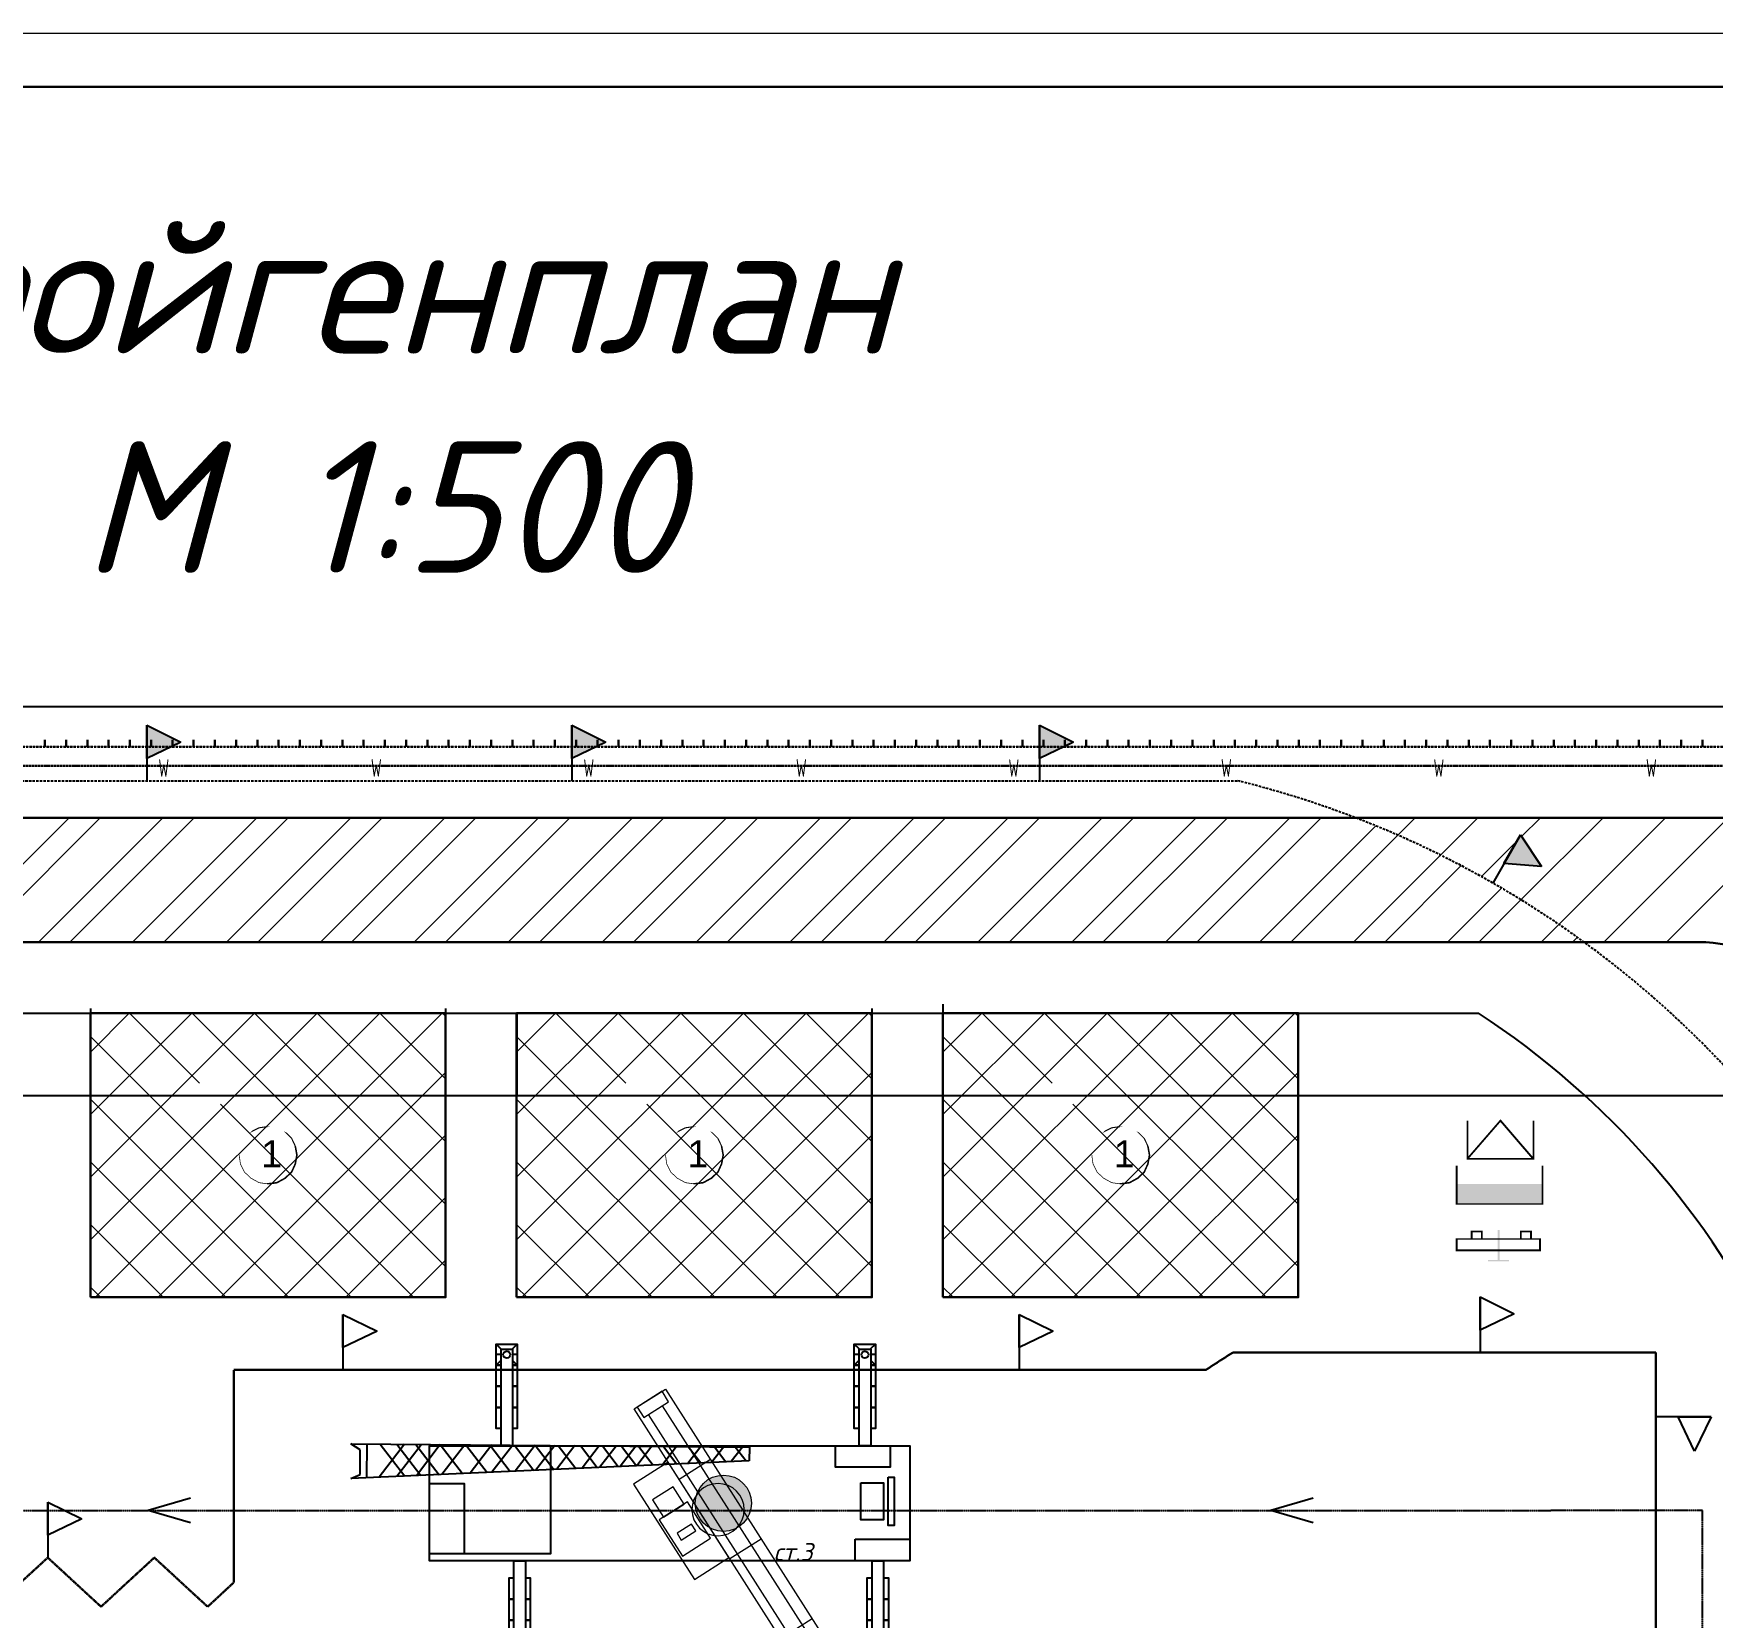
# Model space of a CAD drawing. Header units: millimetres. Extents: x -152693 to 518302, y -31658 to 793547.
# Drawn here: x 453832 to 470422, y 72768 to 88422 of the extents above; entities that cross this region are included whole.
import ezdxf

# ---------------------------------------------------------------- set-up
doc = ezdxf.new("R2010")
doc.units = ezdxf.units.MM
for name, pattern in [('ACAD_ISO02W100', [15, 12, -3]), ('ACAD_ISO03W100', [30, 12, -18]), ('K5LT_AXLED', [19.5, 15, -1.5, 1.5, -1.5]), ('K5LT_BASIC', [0]), ('K5LT_DASHED', [6, 4, -2]), ('K5LT_DASHED_REINFORCED', [6, 4, -2]), ('K5LT_REINFORCED', [0]), ('K5LT_THIN', [0]), ('PS-HIDDEN1', [4, 3, -1]), ('PS-HIDDEN2', [6.5, 5, -1.5])]:
    doc.linetypes.add(name, pattern=pattern)
doc.layers.get('Defpoints').update_dxf_attribs({"color": 2})
for name, color, linetype in [('1WALLB', 212, 'Continuous'), ('PDF _0', 7, 'Continuous'), ('PDF _Текст', 7, 'Continuous'), ('Системный слой', 7, 'Continuous')]:
    doc.layers.add(name, color=color, linetype=linetype)
doc.layers.add('№3', color=215, linetype='Continuous', lineweight=50)
doc.styles.add('PDF Arial', font='arial.ttf')
doc.styles.get("Standard").update_dxf_attribs({"font": 'arial.ttf'})
doc.styles.add('стиль4', font='isocpeui.ttf', dxfattribs={"height": 2.5})
doc.linetypes.add('ограждение1', pattern='A,0.25,-0.1,[133,ltypeshp.shx,S=0.1,R=0,X=-0.1,Y=0],-0.1,1', length=1.45)
doc.dimstyles.new('Копия(3) ISO-25', dxfattribs={"dimtxt": 2, "dimasz": 2.5, "dimexe": 1.25, "dimexo": 0.3, "dimgap": 0.3, "dimtad": 1, "dimzin": 9, "dimtxsty": 'стиль4', "dimblk": 'OBLIQUE', "dimcen": 2.5, "dimdle": 1, "dimadec": 0, "dimazin": 0, "dimtfac": 1, "dimtmove": 0, "dimatfit": 3, "dimfxl": 1, "dimarcsym": 0})

# ---------------------------------------------------------------- blocks, each defined once
blk = doc.blocks.new('_Oblique')
at = {"color": 0, "linetype": 'ByBlock', "lineweight": -2}
blk.add_line((-0.5, -0.5), (0.5, 0.5), dxfattribs=at)
blk = doc.blocks.new('*D338')
at = {"color": 0, "lineweight": -2, "transparency": 16777216}
for p, q in [((454393, 78785), (454393, 77923)), ((457904, 78785), (457904, 77923)), ((457905, 77925), (454392, 77925))]:
    blk.add_line(p, q, dxfattribs=at)
at = {"layer": 'Defpoints', "color": 0, "transparency": 16777216}
for p in [(454393, 78785), (457904, 78785), (454393, 77925)]:
    blk.add_point(p, dxfattribs=at)
at = {"color": 0, "lineweight": -2, "transparency": 16777216, "xscale": 2.5, "yscale": 2.5, "zscale": 2.5, "rotation": 180}
blk.add_blockref('_Oblique', (454393, 77925), dxfattribs=at)
at = {"color": 0, "lineweight": -2, "transparency": 16777216, "xscale": 2.5, "yscale": 2.5, "zscale": 2.5}
blk.add_blockref('_Oblique', (457904, 77925), dxfattribs=at)
at = {"color": 0, "lineweight": 9, "transparency": 16777216, "insert": (456148, 77926), "char_height": 2.5, "attachment_point": 5, "style": 'стиль4'}
blk.add_mtext('10', dxfattribs=at)
blk = doc.blocks.new('*D339')
at = {"color": 0, "lineweight": -2, "transparency": 16777216}
for p, q in [((462818, 78829), (462818, 77923)), ((466329, 78741), (466329, 77923)), ((466330, 77925), (462817, 77925))]:
    blk.add_line(p, q, dxfattribs=at)
at = {"layer": 'Defpoints', "color": 0, "transparency": 16777216}
for p in [(462818, 78829), (466329, 78741), (462818, 77925)]:
    blk.add_point(p, dxfattribs=at)
at = {"color": 0, "lineweight": -2, "transparency": 16777216, "xscale": 2.5, "yscale": 2.5, "zscale": 2.5, "rotation": 180}
blk.add_blockref('_Oblique', (462818, 77925), dxfattribs=at)
at = {"color": 0, "lineweight": -2, "transparency": 16777216, "xscale": 2.5, "yscale": 2.5, "zscale": 2.5}
blk.add_blockref('_Oblique', (466329, 77925), dxfattribs=at)
at = {"color": 0, "lineweight": 9, "transparency": 16777216, "insert": (464573, 77926), "char_height": 2.5, "attachment_point": 5, "style": 'стиль4'}
blk.add_mtext('10', dxfattribs=at)
blk = doc.blocks.new('*D388')
at = {"color": 0, "lineweight": -2, "transparency": 16777216}
for p, q in [((466329, 78741), (466329, 77923)), ((471689, 78039), (471689, 77923)), ((471690, 77925), (466328, 77925))]:
    blk.add_line(p, q, dxfattribs=at)
at = {"layer": 'Defpoints', "color": 0, "transparency": 16777216}
for p in [(466329, 78741), (471689, 78039), (466329, 77925)]:
    blk.add_point(p, dxfattribs=at)
at = {"color": 0, "lineweight": -2, "transparency": 16777216, "xscale": 2.5, "yscale": 2.5, "zscale": 2.5, "rotation": 180}
blk.add_blockref('_Oblique', (466329, 77925), dxfattribs=at)
at = {"color": 0, "lineweight": -2, "transparency": 16777216, "xscale": 2.5, "yscale": 2.5, "zscale": 2.5}
blk.add_blockref('_Oblique', (471689, 77925), dxfattribs=at)
at = {"color": 0, "lineweight": 9, "transparency": 16777216, "insert": (469009, 77926), "char_height": 2.5, "attachment_point": 5, "style": 'стиль4'}
blk.add_mtext('15,3', dxfattribs=at)
blk = doc.blocks.new('*D376')
at = {"color": 0, "lineweight": -2, "transparency": 16777216}
for p, q in [((453691, 78829), (453691, 77923)), ((454393, 78741), (454393, 77923)), ((454394, 77925), (453690, 77925))]:
    blk.add_line(p, q, dxfattribs=at)
at = {"layer": 'Defpoints', "color": 0, "transparency": 16777216}
for p in [(453691, 78829), (454393, 78741), (453691, 77925)]:
    blk.add_point(p, dxfattribs=at)
at = {"color": 0, "lineweight": -2, "transparency": 16777216, "xscale": 2.5, "yscale": 2.5, "zscale": 2.5, "rotation": 180}
blk.add_blockref('_Oblique', (453691, 77925), dxfattribs=at)
at = {"color": 0, "lineweight": -2, "transparency": 16777216, "xscale": 2.5, "yscale": 2.5, "zscale": 2.5}
blk.add_blockref('_Oblique', (454393, 77925), dxfattribs=at)
at = {"color": 0, "lineweight": 9, "transparency": 16777216, "insert": (454042, 77926), "char_height": 2.5, "attachment_point": 5, "style": 'стиль4'}
blk.add_mtext('2', dxfattribs=at)
blk = doc.blocks.new('*D377')
at = {"color": 0, "lineweight": -2, "transparency": 16777216}
for p, q in [((454393, 78785), (454393, 77923)), ((457904, 78785), (457904, 77923)), ((457905, 77925), (454392, 77925))]:
    blk.add_line(p, q, dxfattribs=at)
at = {"layer": 'Defpoints', "color": 0, "transparency": 16777216}
for p in [(454393, 78785), (457904, 78785), (454393, 77925)]:
    blk.add_point(p, dxfattribs=at)
at = {"color": 0, "lineweight": -2, "transparency": 16777216, "xscale": 2.5, "yscale": 2.5, "zscale": 2.5, "rotation": 180}
blk.add_blockref('_Oblique', (454393, 77925), dxfattribs=at)
at = {"color": 0, "lineweight": -2, "transparency": 16777216, "xscale": 2.5, "yscale": 2.5, "zscale": 2.5}
blk.add_blockref('_Oblique', (457904, 77925), dxfattribs=at)
at = {"color": 0, "lineweight": 9, "transparency": 16777216, "insert": (456148, 77926), "char_height": 2.5, "attachment_point": 5, "style": 'стиль4'}
blk.add_mtext('10', dxfattribs=at)
blk = doc.blocks.new('*D378')
at = {"color": 0, "lineweight": -2, "transparency": 16777216}
for p, q in [((457904, 78741), (457904, 77923)), ((458606, 78741), (458606, 77923)), ((458607, 77925), (457903, 77925))]:
    blk.add_line(p, q, dxfattribs=at)
at = {"layer": 'Defpoints', "color": 0, "transparency": 16777216}
for p in [(457904, 78741), (458606, 78741), (457904, 77925)]:
    blk.add_point(p, dxfattribs=at)
at = {"color": 0, "lineweight": -2, "transparency": 16777216, "xscale": 2.5, "yscale": 2.5, "zscale": 2.5, "rotation": 180}
blk.add_blockref('_Oblique', (457904, 77925), dxfattribs=at)
at = {"color": 0, "lineweight": -2, "transparency": 16777216, "xscale": 2.5, "yscale": 2.5, "zscale": 2.5}
blk.add_blockref('_Oblique', (458606, 77925), dxfattribs=at)
at = {"color": 0, "lineweight": 9, "transparency": 16777216, "insert": (458255, 77926), "char_height": 2.5, "attachment_point": 5, "style": 'стиль4'}
blk.add_mtext('2', dxfattribs=at)
blk = doc.blocks.new('*D379')
at = {"color": 0, "lineweight": -2, "transparency": 16777216}
for p, q in [((458606, 78741), (458606, 77923)), ((462116, 78741), (462116, 77923)), ((462117, 77925), (458605, 77925))]:
    blk.add_line(p, q, dxfattribs=at)
at = {"layer": 'Defpoints', "color": 0, "transparency": 16777216}
for p in [(458606, 78741), (462116, 78741), (458606, 77925)]:
    blk.add_point(p, dxfattribs=at)
at = {"color": 0, "lineweight": -2, "transparency": 16777216, "xscale": 2.5, "yscale": 2.5, "zscale": 2.5, "rotation": 180}
blk.add_blockref('_Oblique', (458606, 77925), dxfattribs=at)
at = {"color": 0, "lineweight": -2, "transparency": 16777216, "xscale": 2.5, "yscale": 2.5, "zscale": 2.5}
blk.add_blockref('_Oblique', (462116, 77925), dxfattribs=at)
at = {"color": 0, "lineweight": 9, "transparency": 16777216, "insert": (460361, 77926), "char_height": 2.5, "attachment_point": 5, "style": 'стиль4'}
blk.add_mtext('10', dxfattribs=at)
blk = doc.blocks.new('*D380')
at = {"color": 0, "lineweight": -2, "transparency": 16777216}
for p, q in [((462116, 78785), (462116, 77923)), ((462818, 78785), (462818, 77923)), ((462819, 77925), (462115, 77925))]:
    blk.add_line(p, q, dxfattribs=at)
at = {"layer": 'Defpoints', "color": 0, "transparency": 16777216}
for p in [(462116, 78785), (462818, 78785), (462116, 77925)]:
    blk.add_point(p, dxfattribs=at)
at = {"color": 0, "lineweight": -2, "transparency": 16777216, "xscale": 2.5, "yscale": 2.5, "zscale": 2.5, "rotation": 180}
blk.add_blockref('_Oblique', (462116, 77925), dxfattribs=at)
at = {"color": 0, "lineweight": -2, "transparency": 16777216, "xscale": 2.5, "yscale": 2.5, "zscale": 2.5}
blk.add_blockref('_Oblique', (462818, 77925), dxfattribs=at)
at = {"color": 0, "lineweight": 9, "transparency": 16777216, "insert": (462467, 77926), "char_height": 2.5, "attachment_point": 5, "style": 'стиль4'}
blk.add_mtext('2', dxfattribs=at)
blk = doc.blocks.new('*D381')
at = {"color": 0, "lineweight": -2, "transparency": 16777216}
for p, q in [((462818, 78829), (462818, 77923)), ((466329, 78741), (466329, 77923)), ((466330, 77925), (462817, 77925))]:
    blk.add_line(p, q, dxfattribs=at)
at = {"layer": 'Defpoints', "color": 0, "transparency": 16777216}
for p in [(462818, 78829), (466329, 78741), (462818, 77925)]:
    blk.add_point(p, dxfattribs=at)
at = {"color": 0, "lineweight": -2, "transparency": 16777216, "xscale": 2.5, "yscale": 2.5, "zscale": 2.5, "rotation": 180}
blk.add_blockref('_Oblique', (462818, 77925), dxfattribs=at)
at = {"color": 0, "lineweight": -2, "transparency": 16777216, "xscale": 2.5, "yscale": 2.5, "zscale": 2.5}
blk.add_blockref('_Oblique', (466329, 77925), dxfattribs=at)
at = {"color": 0, "lineweight": 9, "transparency": 16777216, "insert": (464573, 77926), "char_height": 2.5, "attachment_point": 5, "style": 'стиль4'}
blk.add_mtext('10', dxfattribs=at)
blk = doc.blocks.new('*U310')
at = {"layer": 'Системный слой', "color": 150, "linetype": 'K5LT_THIN', "lineweight": 30}
blk.add_line((0, -35), (0, 35), dxfattribs=at)
blk = doc.blocks.new('*U311')
at = {"color": 0, "linetype": 'ByBlock', "lineweight": -2}
for p in [(17220, 0), (17430, 0), (17640, 0), (17850, 0), (18060, 0), (18270, 0), (18480, 0), (18690, 0), (18900, 0), (19110, 0), (19320, 0), (19530, 0), (19740, 0), (19950, 0), (20160, 0), (20370, 0), (20580, 0), (20790, 0), (21000, 0), (21210, 0), (21420, 0), (21630, 0), (21840, 0), (22050, 0), (22260, 0), (22470, 0), (22680, 0), (22890, 0), (23100, 0), (23310, 0), (23520, 0), (23730, 0), (23940, 0), (24150, 0), (24360, 0), (24570, 0), (24780, 0), (24990, 0), (25200, 0), (25410, 0), (25620, 0), (25830, 0), (26040, 0), (26250, 0), (26460, 0), (26670, 0), (26880, 0), (27090, 0), (27300, 0), (27510, 0), (27720, 0), (27930, 0), (28140, 0), (28350, 0), (28560, 0), (28770, 0), (28980, 0), (29190, 0), (29400, 0), (29610, 0), (29820, 0), (30030, 0), (30240, 0), (30450, 0), (30660, 0), (30870, 0), (31080, 0), (31290, 0), (31500, 0), (31710, 0), (31920, 0), (32130, 0), (32340, 0), (32550, 0), (32760, 0), (32970, 0), (33180, 0), (33390, 0), (33600, 0)]:
    blk.add_blockref('*U310', p, dxfattribs=at)
blk = doc.blocks.new('*U312')
at = {"layer": 'Системный слой', "insert": (-213, -87), "char_height": 296.01, "width": 426.21, "attachment_point": 7}
blk.add_mtext('{\\fGOST type A|b0|i0|c204|p2;\\H0.59119x;\\W0.67;\\C7;W}', dxfattribs=at)
blk = doc.blocks.new('*U313')
at = {"color": 0, "linetype": 'ByBlock', "lineweight": -2}
for p in [(16800, 0), (18900, 0), (21000, 0), (23100, 0), (25200, 0), (27300, 0), (29400, 0), (31500, 0)]:
    blk.add_blockref('*U312', p, dxfattribs=at)
blk = doc.blocks.new('прарапрапр')
at = {"color": 1, "lineweight": 25}
for p, q in [((-1831.19, -5961.57), (-1831.92, -5960.84)), ((-1831.22, -5962.33), (-1831.92, -5962.33)), ((-1828.93, -5960.84), (-1829.66, -5961.57)), ((-1828.93, -5962.33), (-1829.6, -5962.33)), ((-1780.63, -5961.57), (-1781.36, -5960.84)), ((-1780.66, -5962.33), (-1781.36, -5962.33)), ((-1778.37, -5960.84), (-1779.1, -5961.57)), ((-1778.37, -5962.33), (-1779.03, -5962.33)), ((-1831.22, -5963.13), (-1831.92, -5963.83)), ((-1828.93, -5963.83), (-1829.6, -5963.16)), ((-1780.66, -5963.13), (-1781.36, -5963.83)), ((-1778.37, -5963.83), (-1779.03, -5963.16)), ((-1812.27, -5989.31), (-1756, -5986.8)), ((-1805.44, -5991.31), (-1803.61, -5988.92)), ((-1800.14, -5991.35), (-1802.05, -5988.85)), ((-1801.98, -5991.34), (-1800.01, -5988.76)), ((-1796.64, -5991.38), (-1798.69, -5988.7)), ((-1798.52, -5991.36), (-1796.4, -5988.6)), ((-1794.22, -5991.4), (-1796.36, -5988.6)), ((-1796.25, -5991.38), (-1794.04, -5988.5)), ((-1791.53, -5991.42), (-1793.78, -5988.49)), ((-1793.48, -5991.4), (-1791.15, -5988.37)), ((-1791.09, -5991.42), (-1788.66, -5988.26)), ((-1788.43, -5991.45), (-1790.8, -5988.35)), ((-1785.3, -5991.47), (-1787.79, -5988.22)), ((-1787.64, -5991.45), (-1785.06, -5988.1)), ((-1784.8, -5991.47), (-1782.11, -5987.96)), ((-1782.06, -5991.5), (-1784.68, -5988.08)), ((-1782.03, -5991.5), (-1779.22, -5987.83)), ((-1779.15, -5991.52), (-1781.88, -5987.95)), ((-1778.89, -5991.52), (-1775.95, -5987.69)), ((-1775.63, -5991.55), (-1778.5, -5987.8)), ((-1775.95, -5991.55), (-1772.88, -5987.55)), ((-1772.28, -5991.58), (-1775.29, -5987.66)), ((-1772.11, -5991.58), (-1768.88, -5987.37)), ((-1768.65, -5991.61), (-1771.8, -5987.5)), ((-1768.65, -5991.61), (-1765.28, -5987.21)), ((-1765.19, -5991.63), (-1768.47, -5987.35)), ((-1765.99, -5991.63), (-1762.51, -5987.09)), ((-1762.54, -5991.65), (-1765.92, -5987.24)), ((-1760.17, -5991.67), (-1763.65, -5987.14)), ((-1763.62, -5991.65), (-1760.04, -5986.98)), ((-1758.26, -5991.69), (-1758.24, -5986.9)), ((-1756, -5986.8), (-1757.36, -5987.38)), ((-1757.36, -5987.38), (-1757.36, -5990.88)), ((-1812.29, -5991.25), (-1812.27, -5989.31)), ((-1756, -5991.71), (-1812.29, -5991.25)), ((-1810.3, -5991.27), (-1811.82, -5989.29)), ((-1811.31, -5991.26), (-1809.73, -5989.2)), ((-1807.34, -5991.29), (-1808.97, -5989.16)), ((-1808.66, -5991.28), (-1806.96, -5989.07)), ((-1803.64, -5991.32), (-1805.42, -5989.01)), ((-1757.36, -5990.88), (-1756, -5991.71)), ((-1830.08, -6002.81), (-1829.42, -6003.47)), ((-1827.8, -6003.51), (-1827.1, -6002.81)), ((-1779.52, -6002.81), (-1778.86, -6003.47)), ((-1777.23, -6003.51), (-1776.53, -6002.81)), ((-1830.08, -6004.31), (-1829.42, -6004.31)), ((-1830.08, -6005.8), (-1829.35, -6005.07)), ((-1827.83, -6005.07), (-1827.1, -6005.8)), ((-1827.8, -6004.31), (-1827.1, -6004.31)), ((-1779.52, -6004.31), (-1778.86, -6004.31)), ((-1779.52, -6005.8), (-1778.79, -6005.07)), ((-1777.26, -6005.07), (-1776.53, -6005.8)), ((-1777.23, -6004.31), (-1776.53, -6004.31))]:
    blk.add_line(p, q, dxfattribs=at)
for points in [[(-1831.22, -5963.83), (-1831.92, -5963.83), (-1831.92, -5960.84), (-1831.22, -5960.84), (-1828.93, -5960.84), (-1828.93, -5963.83), (-1829.6, -5963.83)], [(-1780.66, -5963.83), (-1781.36, -5963.83), (-1781.36, -5960.84), (-1780.66, -5960.84), (-1778.37, -5960.84), (-1778.37, -5963.83), (-1779.03, -5963.83)], [(-1831.22, -5966.81), (-1831.92, -5966.81), (-1831.92, -5963.83), (-1831.22, -5963.83)], [(-1829.6, -5963.83), (-1828.93, -5963.83), (-1828.93, -5966.81), (-1829.6, -5966.81)], [(-1780.66, -5966.81), (-1781.36, -5966.81), (-1781.36, -5963.83), (-1780.66, -5963.83)], [(-1779.03, -5963.83), (-1778.37, -5963.83), (-1778.37, -5966.81), (-1779.03, -5966.81)], [(-1831.22, -5969.8), (-1831.92, -5969.8), (-1831.92, -5966.81), (-1831.22, -5966.81)], [(-1829.6, -5966.81), (-1828.93, -5966.81), (-1828.93, -5969.8), (-1829.6, -5969.8)], [(-1780.66, -5969.8), (-1781.36, -5969.8), (-1781.36, -5966.81), (-1780.66, -5966.81)], [(-1779.03, -5966.81), (-1778.37, -5966.81), (-1778.37, -5969.8), (-1779.03, -5969.8)], [(-1831.22, -5972.79), (-1831.92, -5972.79), (-1831.92, -5969.8), (-1831.22, -5969.8)], [(-1829.6, -5969.8), (-1828.93, -5969.8), (-1828.93, -5972.79), (-1829.6, -5972.79)], [(-1780.66, -5972.79), (-1781.36, -5972.79), (-1781.36, -5969.8), (-1780.66, -5969.8)], [(-1779.03, -5969.8), (-1778.37, -5969.8), (-1778.37, -5972.79), (-1779.03, -5972.79)], [(-1784.21, -5986.22), (-1784.21, -5976.16), (-1767.12, -5976.16), (-1767.12, -5991.44), (-1784.21, -5991.44), (-1784.21, -5986.22)], [(-1829.42, -5996.84), (-1830.08, -5996.84), (-1830.08, -5993.85), (-1829.42, -5993.85)], [(-1827.8, -5993.85), (-1827.1, -5993.85), (-1827.1, -5996.84), (-1827.8, -5996.84)], [(-1778.86, -5996.84), (-1779.52, -5996.84), (-1779.52, -5993.85), (-1778.86, -5993.85)], [(-1777.23, -5993.85), (-1776.53, -5993.85), (-1776.53, -5996.84), (-1777.23, -5996.84)], [(-1829.42, -5999.83), (-1830.08, -5999.83), (-1830.08, -5996.84), (-1829.42, -5996.84)], [(-1827.8, -5996.84), (-1827.1, -5996.84), (-1827.1, -5999.83), (-1827.8, -5999.83)], [(-1778.86, -5999.83), (-1779.52, -5999.83), (-1779.52, -5996.84), (-1778.86, -5996.84)], [(-1777.23, -5996.84), (-1776.53, -5996.84), (-1776.53, -5999.83), (-1777.23, -5999.83)], [(-1829.42, -6002.81), (-1830.08, -6002.81), (-1830.08, -5999.83), (-1829.42, -5999.83)], [(-1827.8, -5999.83), (-1827.1, -5999.83), (-1827.1, -6002.81), (-1827.8, -6002.81)], [(-1778.86, -6002.81), (-1779.52, -6002.81), (-1779.52, -5999.83), (-1778.86, -5999.83)], [(-1777.23, -5999.83), (-1776.53, -5999.83), (-1776.53, -6002.81), (-1777.23, -6002.81)], [(-1827.8, -6002.81), (-1827.1, -6002.81), (-1827.1, -6005.8), (-1827.8, -6005.8), (-1830.08, -6005.8), (-1830.08, -6002.81), (-1829.42, -6002.81)], [(-1777.23, -6002.81), (-1776.53, -6002.81), (-1776.53, -6005.8), (-1777.23, -6005.8), (-1779.52, -6005.8), (-1779.52, -6002.81), (-1778.86, -6002.81)]]:
    blk.add_lwpolyline(points, dxfattribs=at)
for points in [[(-1829.6, -5975.2), (-1831.22, -5975.2), (-1831.22, -5961.57), (-1829.6, -5961.57)], [(-1779.03, -5975.2), (-1780.66, -5975.2), (-1780.66, -5961.57), (-1779.03, -5961.57)], [(-1767.12, -5991.44), (-1834.94, -5991.44), (-1834.94, -5975.2), (-1767.12, -5975.2)], [(-1827.2, -5978.24), (-1834.94, -5978.24), (-1834.94, -5975.2), (-1827.2, -5975.2)], [(-1772.01, -5976.16), (-1767.12, -5976.16), (-1767.12, -5986.11), (-1772.01, -5986.11)], [(-1831.89, -5987), (-1832.72, -5987), (-1832.72, -5980.2), (-1831.89, -5980.2)], [(-1828, -5986.22), (-1831.22, -5986.22), (-1831.22, -5980.99), (-1828, -5980.99)], [(-1824.43, -5991.44), (-1832.17, -5991.44), (-1832.17, -5988.4), (-1824.43, -5988.4)], [(-1829.42, -5991.44), (-1827.8, -5991.44), (-1827.8, -6005.07), (-1829.42, -6005.07)], [(-1778.86, -5991.44), (-1777.23, -5991.44), (-1777.23, -6005.07), (-1778.86, -6005.07)]]:
    blk.add_lwpolyline(points, close=True, dxfattribs=at)
for centre in [(-1830.43, -5962.33), (-1779.86, -5962.33), (-1828.59, -6004.31), (-1778.03, -6004.31)]:
    blk.add_circle(centre, 0.492, dxfattribs=at)
blk = doc.blocks.new('ичси')
at = {"color": 1, "lineweight": 20}
for p, q in [((-1400.86, -5833.4), (-1401.75, -5835.85)), ((-1399.6, -5833.86), (-1400.48, -5836.31)), ((-1405.15, -5843.25), (-1402.39, -5835.62)), ((-1402.68, -5844.15), (-1399.85, -5836.55)), ((-1402.39, -5835.62), (-1399.86, -5836.56)), ((-1440.44, -5952.72), (-1445.35, -5950.95)), ((-1445.02, -5965.37), (-1449.93, -5963.59)), ((-1449.57, -5977.94), (-1454.48, -5976.16)), ((-1454.11, -5990.47), (-1459.02, -5988.69))]:
    blk.add_line(p, q, dxfattribs=at)
for points in [[(-1400.23, -5833.63), (-1401.67, -5833.11), (-1401.84, -5833.56), (-1402.05, -5833.48), (-1402.2, -5833.89), (-1402.85, -5833.66), (-1403.1, -5834.35), (-1402.45, -5834.58), (-1402.78, -5835.48), (-1402.39, -5835.62)], [(-1400.23, -5833.63), (-1398.79, -5834.15), (-1398.95, -5834.6), (-1398.74, -5834.68), (-1398.89, -5835.09), (-1398.23, -5835.33), (-1398.48, -5836.02), (-1399.14, -5835.78), (-1399.46, -5836.68), (-1399.85, -5836.54)], [(-1440.01, -5937.62), (-1421.18, -5885.64), (-1417.17, -5887.09), (-1436, -5939.07)]]:
    blk.add_lwpolyline(points, dxfattribs=at)
for points in [[(-1402.65, -5844.16), (-1417.91, -5886.82), (-1420.45, -5885.9), (-1405.19, -5843.24)], [(-1458.12, -6001.55), (-1435.78, -5939.85), (-1440.69, -5938.07), (-1463.03, -5999.77)], [(-1459.08, -5999.34), (-1437.32, -5939.29), (-1439.48, -5938.51), (-1461.23, -5998.56)], [(-1435.64, -5939.2), (-1435.86, -5939.82), (-1440.6, -5938.1), (-1440.38, -5937.49)], [(-1454.57, -5976.4), (-1460.01, -5991.41), (-1465.46, -5989.44), (-1460.02, -5974.43)], [(-1456.52, -5979.61), (-1458.59, -5985.32), (-1463.01, -5983.72), (-1460.94, -5978)], [(-1458.34, -5981.08), (-1458.72, -5982.14), (-1460.98, -5981.32), (-1460.6, -5980.26)], [(-1459.1, -5985.13), (-1460.09, -5987.85), (-1463.34, -5986.67), (-1462.36, -5983.95)], [(-1458.08, -5999.7), (-1458.67, -6001.35), (-1462.58, -5999.93), (-1461.98, -5998.29)]]:
    blk.add_lwpolyline(points, close=True, dxfattribs=at)
at = {"layer": '№3', "color": 7, "lineweight": 20}
blk.add_circle((-1454.6, -5983.32), 3.69, dxfattribs=at)
blk = doc.blocks.new('*D396')
at = {"color": 0, "lineweight": -2, "transparency": 16777216}
for p, q in [((436428, 81772), (478168, 81772)), ((436429, 81373), (436429, 81774)), ((478167, 81373), (478167, 81774))]:
    blk.add_line(p, q, dxfattribs=at)
at = {"layer": 'Defpoints', "color": 0, "transparency": 16777216}
for p in [(478167, 81772), (436429, 81373), (478167, 81373)]:
    blk.add_point(p, dxfattribs=at)
at = {"color": 0, "lineweight": -2, "transparency": 16777216, "xscale": 2.5, "yscale": 2.5, "zscale": 2.5, "rotation": 180}
blk.add_blockref('_Oblique', (436429, 81772), dxfattribs=at)
at = {"color": 0, "lineweight": -2, "transparency": 16777216, "xscale": 2.5, "yscale": 2.5, "zscale": 2.5}
blk.add_blockref('_Oblique', (478167, 81772), dxfattribs=at)
at = {"color": 0, "lineweight": 9, "transparency": 16777216, "insert": (457298, 81774), "char_height": 2.5, "attachment_point": 5, "style": 'стиль4'}
blk.add_mtext('8347,7', dxfattribs=at)

msp = doc.modelspace()

# ---------------------------------------------------------------- hatches: boundary and pattern name
at = {"lineweight": 20, "ltscale": 100}
h = msp.add_hatch(dxfattribs=at)
h.set_pattern_fill('ANSI32', color=254, scale=1750)
h.set_pattern_definition([(45, (208635.1, 565522), (-464.0388, 464.0388), []), (45, (208944.47, 565522), (-464.0388, 464.0388), [])])
edge = h.paths.add_edge_path()
edge.add_arc((463370.57233, 71500.58937), 9824.67416, 53.944840553, 68.98864368)
edge.add_line((466893.23856, 80672.01483), (454551.90209, 80672.01483))
edge.add_line((454551.90209, 80672.01483), (442210.56563, 80672.01483))
edge.add_arc((444915.21247, 71618.11485), 9449.24438, 106.632319939, 139.607312333)
edge.add_line((437718.46935, 77741.43976), (437718.46935, 65494.78995))
edge.add_line((437718.46935, 65494.78995), (438947.12961, 64292.1196))
edge.add_line((438947.12961, 64292.1196), (438947.12961, 78012.09895))
edge.add_arc((440351.49562, 78038.73598), 1404.6186, 90.007458594, 181.086615999, ccw=False)
edge.add_line((440351.31277, 79443.35457), (469153.0202, 79443.35457))
h = msp.add_hatch(dxfattribs=at)
h.set_pattern_fill('ANSI31', color=254, scale=3500)
h.set_pattern_definition([(45, (208635.1, 565522), (-309.35922, 309.35922), [])])
h.paths.add_polyline_path([(440550.1579, 79998.71853), (440277.55298, 80474.05747), (440652.28271, 80497.77446), (440440.42547, 80190.05805), (440550.1579, 79998.71853, -0.0475109513), (442210.56563, 80672.01483), (439473.6983, 80672.01483, 0.4142142371), (437718.46935, 78916.78184), (437718.46935, 77741.43976, -0.0967050735)])
h.paths.add_polyline_path([(471688.56915, 78039.17141), (471688.56915, 77551.28759), (471728.64313, 77603.61402), (471895.24715, 77267.12038), (471688.56915, 77310.40065), (471688.56915, 76728.89227, -0.0808472634), (472917.22941, 73821.27048), (472917.22941, 78916.78993, 0.4142128877), (471162.00047, 80672.01483), (466893.23856, 80672.01483, -0.0383320613), (468252.00679, 80026.77374), (468524.63477, 80502.15291), (468734.34639, 80190.69519), (468361.76228, 80218.15349), (468252.00679, 80026.77374, -0.0273344755), (469153.0202, 79443.35457), (470284.38485, 79443.35457, -0.4142138009)])
h.paths.add_polyline_path([(471688.56915, 61244.90451, -0.0214475873), (471981.89872, 60600.01107), (472447.2807, 60874.37257), (472468.63719, 60590.89935), (472917.22941, 60590.89935), (472917.22941, 69179.90827, -0.0808472634), (471688.56915, 66272.28648)])
h.paths.add_polyline_path([(472394.50119, 64790.3618), (472336.04551, 64745.96013), (472394.50119, 65189.9768), (472452.95687, 64745.96013)], flags=16)
h.paths.add_polyline_path([(472457.15911, 56065.2144), (472917.22941, 56059.55648), (472917.22941, 60081.38075), (472171.54599, 60081.38075, -0.1236969984)])
h.paths.add_polyline_path([(472917.22941, 55885.35394), (472835.14388, 55723.67487), (472677.76082, 56062.50145), (472457.15911, 56065.2144, -0.0737886965), (471688.56915, 53764.8685), (471688.56915, 51675.64403, -0.0912526254), (471573.56955, 51050.75155), (473029.91622, 51050.75155, -0.1110019233), (472917.22941, 51816.05093)])
h.paths.add_polyline_path([(472299.80364, 51674.29603), (472305.69758, 51674.29603), (472305.69758, 51680.29603), (472299.80364, 51680.29603)], flags=24)
h = msp.add_hatch(dxfattribs=at)
h.set_pattern_fill('ANSI37', color=254, scale=3500)
h.set_pattern_definition([(45, (484476.64, 380676.3), (-309.3592, 309.3592), []), (135, (484476.64, 380676.3), (-309.3592, -309.3592), [])])
h.paths.add_polyline_path([(454666.09277, 77601.24894, 0.0113545753), (454393.14435, 77428.6806), (454393.14435, 76023.05748, -0.0177795249), (454724.02476, 76291.26299), (457903.60225, 76291.26299), (457903.60225, 77601.24894)])
h.paths.add_polyline_path([(457903.60225, 75932.89667), (457903.60225, 76291.26299), (454724.02476, 76291.26299, 0.0177795249), (454393.14435, 76023.05748), (454393.14435, 75932.89667)])
h.paths.add_polyline_path([(457903.60225, 77601.24894), (457903.60225, 78741.26299), (454393.14435, 78741.26299), (454393.14435, 77428.6806, -0.0113545753), (454666.09277, 77601.24894), (455679.13569, 77601.24894), (455678.05894, 77821.8647), (455340.40893, 77981.7564), (455676.46109, 78149.24913), (455678.05894, 77821.8647), (455679.13569, 77601.24894)])
h.paths.add_polyline_path([(455963.36383, 77831.84895), (456280.21989, 77831.84895), (456280.21989, 78251.84895), (455963.36383, 78251.84895)], flags=24)
h = msp.add_hatch(dxfattribs=at)
h.set_pattern_fill('ANSI37', color=254, scale=3500)
h.set_pattern_definition([(45, (488689.2, 380676.3), (-309.3592, 309.3592), []), (135, (488689.2, 380676.3), (-309.3592, -309.3592), [])])
h.paths.add_polyline_path([(458878.64224, 77601.24894, 0.0113545753), (458605.69383, 77428.6806), (458605.69383, 76023.05748, -0.0177795249), (458936.57423, 76291.26299), (462116.15173, 76291.26299), (462116.15173, 77601.24894)])
h.paths.add_polyline_path([(462116.15173, 75932.89667), (462116.15173, 76291.26299), (458936.57423, 76291.26299, 0.0177795249), (458605.69383, 76023.05748), (458605.69383, 75932.89667)])
h.paths.add_polyline_path([(462116.15173, 77601.24894), (462116.15173, 78741.26299), (458605.69383, 78741.26299), (458605.69383, 77428.6806, -0.0113545753), (458878.64224, 77601.24894), (459891.68516, 77601.24894), (459890.60841, 77821.8647), (459552.95841, 77981.7564), (459889.01057, 78149.24913), (459890.60841, 77821.8647), (459891.68516, 77601.24894)])
h.paths.add_polyline_path([(460175.91331, 77831.84895), (460492.76937, 77831.84895), (460492.76937, 78251.84895), (460175.91331, 78251.84895)], flags=24)
h = msp.add_hatch(dxfattribs=at)
h.set_pattern_fill('ANSI37', color=254, scale=3500)
h.set_pattern_definition([(45, (492901.74, 380676.3), (-309.3592, 309.3592), []), (135, (492901.74, 380676.3), (-309.3592, -309.3592), [])])
h.paths.add_polyline_path([(463091.19172, 77601.24894, 0.0113545753), (462818.2433, 77428.6806), (462818.2433, 76023.05748, -0.0177795249), (463149.12371, 76291.26299), (466328.7012, 76291.26299), (466328.7012, 77601.24894)])
h.paths.add_polyline_path([(466328.7012, 75932.89667), (466328.7012, 76291.26299), (463149.12371, 76291.26299, 0.0177795249), (462818.2433, 76023.05748), (462818.2433, 75932.89667)])
h.paths.add_polyline_path([(466328.7012, 77601.24894), (466328.7012, 78741.26299), (462818.2433, 78741.26299), (462818.2433, 77428.6806, -0.0113545753), (463091.19172, 77601.24894), (464104.23464, 77601.24894), (464103.15789, 77821.8647), (463765.50788, 77981.7564), (464101.56004, 78149.24913), (464103.15789, 77821.8647), (464104.23464, 77601.24894)])
h.paths.add_polyline_path([(464388.46278, 77831.84895), (464705.31884, 77831.84895), (464705.31884, 78251.84895), (464388.46278, 78251.84895)], flags=24)
at = {"linetype": 'Continuous', "lineweight": 0}
msp.add_hatch(color=256, dxfattribs=at).paths.add_polyline_path([(460767.57394, 74148.32225, 0.5504176756), (460370.39414, 73896.83109), (460648.60516, 73896.83109)])
h = msp.add_hatch(color=256, dxfattribs=at)
h.paths.add_polyline_path([(460370.39414, 73896.83109, 1), (460926.81618, 73896.83109)])
h.paths.add_polyline_path([(460648.60516, 73896.83109), (460926.81618, 73896.83109, 0.2899749735), (460767.57394, 74148.32225)])
at = {"layer": '1WALLB', "linetype": 'PS-HIDDEN1', "ltscale": 750}
h = msp.add_hatch(color=1, dxfattribs=at)
h.paths.add_polyline_path([(455255.07228, 81404.67926), (455287.85382, 81420.39905), (454950.9882, 81586.24966), (454950.9882, 81404.67926)])
h.paths.add_polyline_path([(455255.07228, 81404.67926), (454950.9882, 81404.67926), (454950.9882, 81258.86133)])
h = msp.add_hatch(color=1, dxfattribs=at)
h.paths.add_polyline_path([(459454.79987, 81404.67926), (459487.58141, 81420.39905), (459150.71579, 81586.24966), (459150.71579, 81404.67926)])
h.paths.add_polyline_path([(459454.79987, 81404.67926), (459150.71579, 81404.67926), (459150.71579, 81258.86133)])
h = msp.add_hatch(color=1, dxfattribs=at)
h.paths.add_polyline_path([(464076.82596, 81404.67926), (464109.6075, 81420.39905), (463772.74188, 81586.24966), (463772.74188, 81404.67926)])
h.paths.add_polyline_path([(464076.82596, 81404.67926), (463772.74188, 81404.67926), (463772.74188, 81258.86133)])
h = msp.add_hatch(color=1, dxfattribs=at)
h.paths.add_polyline_path([(468698.08897, 80193.36725), (468734.34639, 80190.69519), (468524.63477, 80502.15291), (468434.30528, 80344.64611)])
h.paths.add_polyline_path([(468698.08897, 80193.36725), (468434.30528, 80344.64611), (468361.76228, 80218.15349)])

# ---------------------------------------------------------------- linework, layer by layer
at = {"color": 0, "lineweight": 30, "ltscale": 1000}
msp.add_line((517776.90715, 87897.26969), (432096.90715, 87897.26969), dxfattribs=at)
at = {"linetype": 'K5LT_DASHED_REINFORCED', "lineweight": 25, "ltscale": 6}
msp.add_line((444173.99304, 81038.24294), (465727.98337, 81038.24294), dxfattribs=at)
at = {"color": 6, "linetype": 'ограждение1', "lineweight": 25, "ltscale": 20}
msp.add_line((441343.41298, 78741.26299), (468109.77881, 78741.26299), dxfattribs=at)
at = {"color": 7, "lineweight": 25}
for p, q in [((455383.34374, 73948.42929), (454964.06264, 73826.62193)), ((455383.34374, 73704.81458), (454964.06264, 73826.62193)), ((466477.19855, 73948.42929), (466057.91745, 73826.62193)), ((466477.19855, 73704.81458), (466057.91745, 73826.62193))]:
    msp.add_line(p, q, dxfattribs=at)
at = {"color": 0, "linetype": 'ByBlock', "lineweight": 15, "ltscale": 20}
msp.add_lwpolyline([(429996.90715, 26052.26969), (518301.90715, 26052.26969), (518301.90715, 88422.26969), (429996.90715, 88422.26969)], close=True, dxfattribs=at)
at = {"linetype": 'Continuous', "lineweight": 0}
msp.add_circle((460648.60516, 73896.83109), 278.21102, dxfattribs=at)
at = {"linetype": 'K5LT_DASHED_REINFORCED', "lineweight": 25, "ltscale": 6}
msp.add_arc((463370.57233, 71500.58937), 9824.67416, 309.155771447, 76.116527971, dxfattribs=at)
at = {"color": 6, "linetype": 'ограждение1', "lineweight": 25, "ltscale": 20}
msp.add_arc((463555.71199, 71777.31062), 8320.82671, 292.540624988, 56.817377102, dxfattribs=at)
at = {"layer": '1WALLB', "color": 1, "linetype": 'PS-HIDDEN1', "ltscale": 750}
for points in [[(454950.9882, 81586.24966), (455287.85382, 81420.39905), (454950.9882, 81258.86133), (454950.9882, 81586.24966), (454950.9882, 81038.24294)], [(459150.71579, 81586.24966), (459487.58141, 81420.39905), (459150.71579, 81258.86133), (459150.71579, 81586.24966), (459150.71579, 81038.24294)], [(463772.74188, 81586.24966), (464109.6075, 81420.39905), (463772.74188, 81258.86133), (463772.74188, 81586.24966), (463772.74188, 81038.24294)], [(468524.63477, 80502.15291), (468734.34639, 80190.69519), (468361.76228, 80218.15349), (468524.63477, 80502.15291), (468252.00679, 80026.77374)], [(468126.90019, 75935.67633), (468463.76581, 75769.82572), (468126.90019, 75608.288), (468126.90019, 75935.67633), (468126.90019, 75387.66961)], [(456889.12116, 75763.6639), (457225.98678, 75597.81329), (456889.12116, 75436.27556), (456889.12116, 75763.6639), (456889.12116, 75215.65717)], [(463570.54321, 75763.6639), (463907.40883, 75597.81329), (463570.54321, 75436.27556), (463570.54321, 75763.6639), (463570.54321, 75215.65717)], [(470410.63294, 74749.94301), (470244.78233, 74413.07739), (470083.2446, 74749.94301), (470410.63294, 74749.94301), (469862.62621, 74749.94301)], [(453971.88941, 73907.54108), (454308.75503, 73741.69047), (453971.88941, 73580.15275), (453971.88941, 73907.54108), (453971.88941, 73359.53436)]]:
    msp.add_lwpolyline(points, dxfattribs=at)
at = {"layer": 'PDF _0', "lineweight": 0}
for points in [[(467999.92756, 77300.43761, 17.49706, 17.49706, 0), (468327.38723, 77678.2757, 18.96267, 18.96267, 0), (468651.88348, 77300.43761, 0, 0, 0)], [(467894.72558, 77232.27858, 17.78062, 17.78062, 0), (467894.72558, 76854.44049, 14.81718, 14.81718, 0), (468742.26827, 76854.44049, 17.78062, 17.78062, 0), (468742.26827, 77232.27858, 17.78062, 17.78062, 0)], [(467894.72558, 76396.58963, 17.78062, 17.78062, 0), (467894.72558, 76507.71848, 14.81718, 14.81718, 0), (468718.56079, 76507.71848, 17.78062, 17.78062, 0), (468718.56079, 76396.58963, 17.78062, 17.78062, 0), (467894.72558, 76396.58963, 17.78062, 17.78062, 0), (467894.72558, 76507.71848, 14.81718, 14.81718, 0), (468042.89738, 76507.71848, 17.78062, 17.78062, 0), (468042.89738, 76583.2861, 17.78062, 17.78062, 0), (468143.6542, 76583.2861, 17.78062, 17.78062, 0), (468143.6542, 76507.71848, 14.81718, 14.81718, 0), (468528.90088, 76507.71848, 17.78062, 17.78062, 0), (468528.90088, 76583.2861, 17.78062, 17.78062, 0), (468629.65771, 76583.2861, 17.78062, 17.78062, 0), (468629.65771, 76507.71848, 14.81718, 14.81718, 0), (468718.56079, 76507.71848, 0, 0, 0)]]:
    msp.add_lwpolyline(points, format="xyseb", dxfattribs=at)
at = {"layer": 'PDF _0', "lineweight": 0, "const_width": 17.78062}
msp.add_lwpolyline([(468001.40927, 77676.79398), (468001.40927, 77300.43761), (468653.36519, 77300.43761), (468653.36519, 77676.79398)], dxfattribs=at)
at = {"layer": 'PDF _0', "lineweight": 0}
for points in [[(456145.08182, 77619.61853, 10.77707, 10.77707, 0), (456060.73787, 77607.5694, 11.36003, 11.36003, 0), (455980.41031, 77567.40561, 0, 0, 0), (455916.14825, 77503.14356, 0, 0, 0), (455875.98447, 77426.83236, 0, 0, 0), (455863.93533, 77338.47204, 7.18472, 7.18472, 0), (455875.98447, 77250.11171, 7.18472, 7.18472, 0), (455916.14825, 77169.78414, 7.18472, 7.18472, 0), (455980.41031, 77109.53847, 7.18472, 7.18472, 0), (456060.73787, 77065.3583, 7.18472, 7.18472, 0), (456145.08182, 77053.30917, 15.80638, 15.80638, 0), (456237.45853, 77065.3583, 15.80638, 15.80638, 0), (456317.7861, 77109.53847, 15.80638, 15.80638, 0), (456382.04815, 77169.78414, 15.80638, 15.80638, 0), (456418.19556, 77250.11171, 15.80638, 15.80638, 0), (456434.26107, 77338.47204, 15.80638, 15.80638, 0), (456418.19556, 77426.83236, 11.36003, 11.36003, 0), (456382.04815, 77503.14356, 10.77707, 10.77707, 0), (456317.7861, 77567.40561, 0, 0, 0), (456237.45853, 77607.5694, 0, 0, 0)], [(460357.6313, 77619.61853, 10.77707, 10.77707, 0), (460273.28735, 77607.5694, 11.36003, 11.36003, 0), (460192.95978, 77567.40561, 0, 0, 0), (460128.69772, 77503.14356, 0, 0, 0), (460088.53394, 77426.83236, 0, 0, 0), (460076.4848, 77338.47204, 7.18472, 7.18472, 0), (460088.53394, 77250.11171, 7.18472, 7.18472, 0), (460128.69772, 77169.78414, 7.18472, 7.18472, 0), (460192.95978, 77109.53847, 7.18472, 7.18472, 0), (460273.28735, 77065.3583, 7.18472, 7.18472, 0), (460357.6313, 77053.30917, 15.80638, 15.80638, 0), (460450.008, 77065.3583, 15.80638, 15.80638, 0), (460530.33557, 77109.53847, 15.80638, 15.80638, 0), (460594.59763, 77169.78414, 15.80638, 15.80638, 0), (460630.74503, 77250.11171, 15.80638, 15.80638, 0), (460646.81055, 77338.47204, 15.80638, 15.80638, 0), (460630.74503, 77426.83236, 11.36003, 11.36003, 0), (460594.59763, 77503.14356, 10.77707, 10.77707, 0), (460530.33557, 77567.40561, 0, 0, 0), (460450.008, 77607.5694, 0, 0, 0)], [(464570.18077, 77619.61853, 10.77707, 10.77707, 0), (464485.83682, 77607.5694, 11.36003, 11.36003, 0), (464405.50926, 77567.40561, 0, 0, 0), (464341.2472, 77503.14356, 0, 0, 0), (464301.08342, 77426.83236, 0, 0, 0), (464289.03428, 77338.47204, 7.18472, 7.18472, 0), (464301.08342, 77250.11171, 7.18472, 7.18472, 0), (464341.2472, 77169.78414, 7.18472, 7.18472, 0), (464405.50926, 77109.53847, 7.18472, 7.18472, 0), (464485.83682, 77065.3583, 7.18472, 7.18472, 0), (464570.18077, 77053.30917, 15.80638, 15.80638, 0), (464662.55748, 77065.3583, 15.80638, 15.80638, 0), (464742.88505, 77109.53847, 15.80638, 15.80638, 0), (464807.1471, 77169.78414, 15.80638, 15.80638, 0), (464843.29451, 77250.11171, 15.80638, 15.80638, 0), (464859.36002, 77338.47204, 15.80638, 15.80638, 0), (464843.29451, 77426.83236, 11.36003, 11.36003, 0), (464807.1471, 77503.14356, 10.77707, 10.77707, 0), (464742.88505, 77567.40561, 0, 0, 0), (464662.55748, 77607.5694, 0, 0, 0)]]:
    msp.add_lwpolyline(points, format="xyseb", close=True, dxfattribs=at)
msp.add_lwpolyline([(468718.56079, 76396.58963), (468718.56079, 76506.23676), (467894.72558, 76506.23676), (467894.72558, 76396.58963)], close=True, dxfattribs=at)
at = {"layer": 'PDF _0', "lineweight": 20}
for points in [[(467894.72558, 77051.50899), (467894.72558, 77033.72837), (468742.26827, 77051.50899)], [(467894.72558, 77033.72837), (468742.26827, 77051.50899), (468742.26827, 77033.72837)], [(468748.19515, 77042.61868), (467897.68901, 77042.61868), (468748.19515, 76852.95877)], [(467897.68901, 77042.61868), (468748.19515, 76852.95877), (467897.68901, 76852.95877)], [(468318.49693, 76598.10328), (468300.71631, 76598.10328), (468318.49693, 76295.83281)], [(468300.71631, 76598.10328), (468318.49693, 76295.83281), (468300.71631, 76295.83281)], [(468205.88636, 76301.75968), (468205.88636, 76286.9425), (468413.32688, 76301.75968)], [(468205.88636, 76286.9425), (468413.32688, 76301.75968), (468413.32688, 76286.9425)]]:
    msp.add_solid(points, dxfattribs=at)
at = {"layer": 'Системный слой', "color": 150, "linetype": 'K5LT_DASHED', "lineweight": 30, "ltscale": 0.5}
msp.add_line((478167.22941, 81372.98976), (436428.85889, 81372.98976), dxfattribs=at)
at = {"layer": 'Системный слой', "color": 150, "linetype": 'ACAD_ISO02W100', "lineweight": 30, "ltscale": 2}
msp.add_line((477991.77428, 81183.92469), (436613.43521, 81183.92469), dxfattribs=at)
at = {"layer": 'Системный слой', "color": 18, "linetype": 'K5LT_REINFORCED', "lineweight": 30, "true_color": 0x000000}
for p, q in [((439473.6983, 80672.01483), (471162.00047, 80672.01483)), ((440351.31277, 79443.35457), (470284.38599, 79443.35457))]:
    msp.add_line(p, q, dxfattribs=at)
at = {"layer": 'Системный слой', "color": 150, "linetype": 'K5LT_AXLED', "lineweight": 25}
for p, q in [((443189.15079, 73826.62193), (468824.63676, 73826.62193)), ((470323.71375, 73826.62193), (468824.63676, 73826.62193)), ((470323.71375, 55326.50882), (470323.71375, 73826.62193))]:
    msp.add_line(p, q, dxfattribs=at)
at = {"layer": 'Системный слой', "color": 7, "linetype": 'K5LT_BASIC', "lineweight": 30}
for points in [[(454393.14435, 75932.89667), (457903.60225, 75932.89667), (457903.60225, 78741.26299), (454393.14435, 78741.26299), (454393.14435, 75932.89667)], [(458605.69383, 75932.89667), (462116.15173, 75932.89667), (462116.15173, 78741.26299), (458605.69383, 78741.26299), (458605.69383, 75932.89667)], [(462818.2433, 75932.89667), (466328.7012, 75932.89667), (466328.7012, 78741.26299), (462818.2433, 78741.26299), (462818.2433, 75932.89667)]]:
    msp.add_lwpolyline(points, dxfattribs=at)
at = {"layer": 'Системный слой', "color": 7, "linetype": 'PS-HIDDEN2', "lineweight": 30}
msp.add_lwpolyline([(453445.32072, 72874.33893), (453971.88941, 73359.53436), (454498.45809, 72874.33893), (455025.02678, 73359.53436), (455551.59546, 72874.33893), (455812.47543, 73114.72119), (455812.47543, 75215.65717), (465416.99684, 75215.65717), (465683.79164, 75387.66961), (469862.62621, 75387.66961), (469862.62621, 69164.44181)], dxfattribs=at)
at = {"layer": 'Системный слой', "color": 18, "linetype": 'K5LT_REINFORCED', "lineweight": 30, "true_color": 0x000000}
msp.add_arc((470284.38599, 78039.17141), 1404.18316, 0, 90, dxfattribs=at)

# ---------------------------------------------------------------- block references
at = {"color": 254, "lineweight": 20}
for name, p in [('*U311', (436723.43505, 81407.98976)), ('*U313', (438479.0476, 81163.3777))]:
    msp.add_blockref(name, p, dxfattribs=at)
at = {"color": 254, "linetype": 'ACAD_ISO03W100', "lineweight": 20, "yscale": 70, "zscale": 70}
for name, p, xscale, rotation in [('ичси', (651497.8594, -312617.68357), -70.00000000000001, 192.6247005089621), ('прарапрапр', (334045.4999, -344935.5257), 70, 180)]:
    msp.add_blockref(name, p, dxfattribs=dict(at, xscale=xscale, rotation=rotation))

# ---------------------------------------------------------------- texts
at = {"layer": 'PDF _Текст', "lineweight": 20, "attachment_point": 7}
for s, insert, char_height, style in [('Стройгенплан\\P    М 1:500', (451003.92192, 83092.9845), 1300, 'стиль4'), ('1', (456080.81977, 77217.98068), 265.65049, 'PDF Arial'), ('1', (460293.36924, 77217.98068), 265.65049, 'PDF Arial'), ('1', (464505.91872, 77217.98068), 265.65049, 'PDF Arial')]:
    msp.add_mtext(s, dxfattribs=dict(at, insert=insert, char_height=char_height, style=style))
at = {"layer": 'Системный слой', "lineweight": 30, "insert": (461146.64222, 73328.29297), "char_height": 175, "width": 4249.074989, "attachment_point": 7, "style": 'стиль4'}
msp.add_mtext('{\\C7;ст.3}', dxfattribs=at)

# ---------------------------------------------------------------- dimensions: what is measured, and where the dimension line sits
at = {"color": 7, "lineweight": 9}
dim = msp.add_linear_dim(base=(478167.22941, 81772.49442), p1=(436428.85889, 81373.06571), p2=(478167.22941, 81373.06571), dimstyle='Копия(3) ISO-25', override={"dimdec": 1, "dimlfac": 0.2}, dxfattribs=at)
dim.commit()
dim.dimension.update_dxf_attribs({"geometry": '*D396', "text_midpoint": (457298.04415, 81774.29442)})
for base, p1, p2, text, picture, middle in [((453691.05278, 77924.59895), (454393.14435, 78741.26299), (453691.05278, 78829.02444), '2', '*D376', (454042.09857, 77924.59895)), ((462818.2433, 77924.59895), (466328.7012, 78741.26299), (462818.2433, 78829.02444), '10', '*D339', (464573.47225, 77924.59895)), ((462818.2433, 77924.59895), (466328.7012, 78741.26299), (462818.2433, 78829.02444), '10', '*D381', (464573.47225, 77924.59895)), ((454393.14435, 77924.59895), (457903.60225, 78785.14371), (454393.14435, 78785.14371), '10', '*D338', (456148.3733, 77924.59895)), ((454393.14435, 77924.59895), (457903.60225, 78785.14371), (454393.14435, 78785.14371), '10', '*D377', (456148.3733, 77924.59895)), ((457903.60225, 77924.59895), (458605.69383, 78741.26299), (457903.60225, 78741.26299), '2', '*D378', (458254.64804, 77924.59895)), ((458605.69383, 77924.59895), (462116.15173, 78741.26299), (458605.69383, 78741.26299), '10', '*D379', (460360.92278, 77924.59895)), ((462116.15173, 77924.59895), (462818.2433, 78785.14371), (462116.15173, 78785.14371), '2', '*D380', (462467.19751, 77924.59895)), ((466328.7012, 77924.59895), (471688.56915, 78039.17141), (466328.7012, 78741.26299), '15,3', '*D388', (469008.63518, 77924.59895))]:
    dim = msp.add_linear_dim(base=base, p1=p1, p2=p2, text=text, dimstyle='Копия(3) ISO-25', dxfattribs=at)
    dim.commit()
    dim.dimension.update_dxf_attribs({"geometry": picture, "text_midpoint": middle, "dimtype": 160})

doc.saveas('drawing.dxf')
